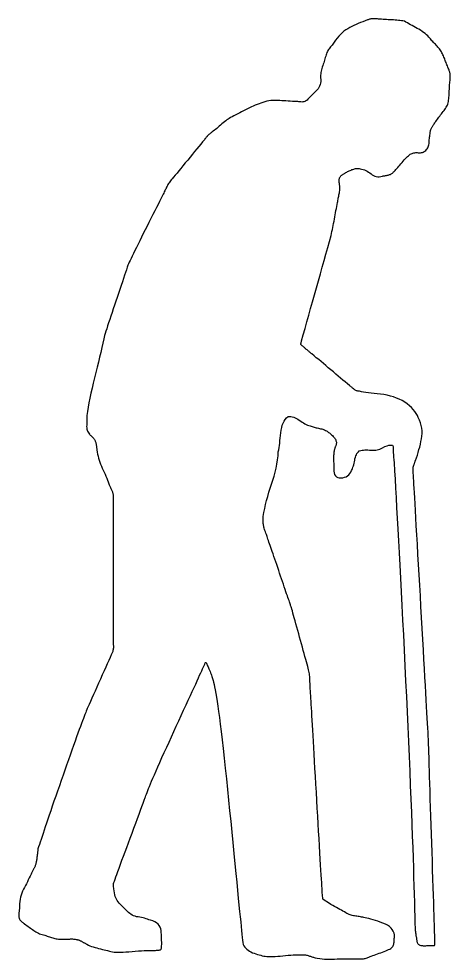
# Model space of a CAD drawing. Extents: x -1939 to 1679, y -719 to 928.
# Drawn here: x -1939 to -1204, y -709 to 892 of the extents above; entities that cross this region are included whole.
import ezdxf

# ---------------------------------------------------------------- set-up
doc = ezdxf.new("R2010")
doc.units = 0
doc.header["$LTSCALE"] = 20
doc.layers.add('_____1', color=7, linetype='CONTINUOUS')

msp = doc.modelspace()

# ---------------------------------------------------------------- linework, layer by layer
at = {"layer": '_____1', "color": 0, "linetype": 'CONTINUOUS', "flags": 128}
msp.add_lwpolyline([(-1282.8, 887.7), (-1285.1, 888.1), (-1287.5, 888.4), (-1290, 888.7), (-1292.6, 889), (-1295.3, 889.3), (-1298.1, 889.5), (-1301.1, 889.7), (-1304.1, 889.8), (-1307.2, 890), (-1310.2, 890.1), (-1313.1, 890.3), (-1315.9, 890.5), (-1318.6, 890.6), (-1321.3, 890.8), (-1323.8, 891), (-1326.3, 891.2), (-1326.3, 891.2), (-1326.3, 891.2), (-1327.9, 891.3), (-1329.5, 891.4), (-1330.9, 891.5), (-1332.3, 891.6), (-1333.5, 891.6), (-1334.7, 891.6), (-1335.7, 891.6), (-1336.6, 891.6), (-1337.5, 891.6), (-1338.5, 891.4), (-1339.5, 891.3), (-1340.5, 891.1), (-1341.7, 890.8), (-1342.8, 890.5), (-1344.1, 890.1), (-1345.4, 889.6), (-1345.4, 889.6), (-1345.4, 889.6), (-1349.4, 888.2), (-1353.3, 886.7), (-1357.1, 885.1), (-1360.9, 883.5), (-1364.6, 881.9), (-1368.2, 880.2), (-1371.8, 878.5), (-1375.3, 876.7), (-1378.8, 874.8), (-1382.1, 872.7), (-1385.3, 870.4), (-1388.4, 867.8), (-1391.3, 865), (-1394.2, 862), (-1396.9, 858.7), (-1399.5, 855.2), (-1399.5, 855.2), (-1399.5, 855.2), (-1400.7, 853.5), (-1401.9, 851.9), (-1403.1, 850.2), (-1404.3, 848.6), (-1405.5, 847), (-1406.7, 845.4), (-1408, 843.9), (-1409.2, 842.4), (-1410.4, 840.8), (-1411.5, 839.2), (-1412.5, 837.6), (-1413.4, 835.8), (-1414.3, 834), (-1415, 832.2), (-1415.7, 830.2), (-1416.3, 828.2), (-1416.3, 828.2), (-1416.3, 828.2), (-1417, 826), (-1417.6, 823.7), (-1418.3, 821.4), (-1419, 819), (-1419.7, 816.7), (-1420.5, 814.3), (-1421.3, 811.9), (-1422.1, 809.4), (-1422.8, 807), (-1423.5, 804.6), (-1424, 802.3), (-1424.5, 800), (-1424.8, 797.7), (-1425.1, 795.6), (-1425.2, 793.4), (-1425.2, 791.3), (-1425.2, 791.3), (-1425.2, 791.3), (-1424.9, 788.2), (-1424.9, 785.2), (-1425.2, 782.3), (-1425.8, 779.6), (-1426.7, 777.1), (-1427.9, 774.7), (-1429.4, 772.5), (-1431.1, 770.5), (-1433.1, 768.5), (-1435, 766.5), (-1436.9, 764.5), (-1438.9, 762.6), (-1440.8, 760.6), (-1442.8, 758.6), (-1444.8, 756.6), (-1446.7, 754.6), (-1446.7, 754.6), (-1446.7, 754.6), (-1448, 753.4), (-1449.3, 752.3), (-1450.6, 751.5), (-1452.1, 750.8), (-1453.6, 750.3), (-1455.1, 750.1), (-1456.8, 750), (-1458.5, 750.1), (-1460.2, 750.3), (-1462, 750.5), (-1463.8, 750.6), (-1465.5, 750.7), (-1467.3, 750.9), (-1469.1, 750.9), (-1470.8, 751), (-1472.6, 751), (-1472.6, 751), (-1472.6, 751), (-1476.6, 751.3), (-1480.4, 751.5), (-1484.1, 751.8), (-1487.7, 752), (-1491.1, 752.2), (-1494.4, 752.4), (-1497.6, 752.6), (-1500.6, 752.7), (-1503.7, 752.8), (-1506.7, 752.7), (-1509.9, 752.4), (-1513.1, 751.9), (-1516.3, 751.2), (-1519.7, 750.3), (-1523.1, 749.3), (-1526.5, 748.1), (-1526.5, 748.1), (-1526.5, 748.1), (-1529.8, 747), (-1533, 745.8), (-1536.3, 744.6), (-1539.6, 743.2), (-1542.9, 741.8), (-1546.2, 740.2), (-1549.5, 738.5), (-1552.9, 736.8), (-1556.2, 735), (-1559.5, 733.2), (-1562.8, 731.5), (-1566.1, 729.8), (-1569.3, 728.2), (-1572.5, 726.5), (-1575.6, 724.9), (-1578.7, 723.4), (-1578.7, 723.4), (-1578.7, 723.4), (-1580.5, 722.2), (-1582.5, 720.8), (-1584.4, 719.4), (-1586.5, 717.9), (-1588.5, 716.3), (-1590.7, 714.5), (-1592.9, 712.7), (-1595.2, 710.8), (-1597.5, 708.8), (-1599.6, 707), (-1601.8, 705.2), (-1603.8, 703.5), (-1605.8, 702), (-1607.7, 700.5), (-1609.5, 699.1), (-1611.2, 697.8), (-1611.2, 697.8), (-1611.2, 697.8), (-1612.4, 696.9), (-1613.4, 696), (-1614.4, 695.2), (-1615.2, 694.5), (-1615.9, 693.9), (-1616.6, 693.3), (-1617.1, 692.8), (-1617.5, 692.3), (-1617.9, 691.9), (-1618.4, 691.3), (-1618.9, 690.7), (-1619.6, 689.9), (-1620.3, 689.1), (-1621.1, 688.1), (-1621.9, 687.1), (-1622.9, 685.9), (-1622.9, 685.9), (-1622.9, 685.9), (-1625.9, 682.3), (-1629.1, 678.5), (-1632.4, 674.4), (-1635.9, 670.2), (-1639.5, 665.8), (-1643.3, 661.1), (-1647.2, 656.3), (-1651.3, 651.2), (-1655.4, 646.2), (-1659.3, 641.5), (-1662.9, 637), (-1666.3, 632.9), (-1669.5, 629), (-1672.5, 625.4), (-1675.2, 622), (-1677.7, 619), (-1677.7, 619), (-1677.7, 619), (-1679.2, 617.4), (-1680.5, 615.8), (-1681.8, 614.3), (-1682.9, 612.7), (-1684, 611.2), (-1684.9, 609.7), (-1685.8, 608.1), (-1686.5, 606.6), (-1687.2, 605.1), (-1688, 603.5), (-1688.7, 601.9), (-1689.5, 600.3), (-1690.4, 598.6), (-1691.3, 596.9), (-1692.2, 595.1), (-1693.2, 593.3), (-1693.2, 593.3), (-1693.2, 593.3), (-1695, 589.5), (-1697, 585.3), (-1699.3, 580.7), (-1701.8, 575.7), (-1704.4, 570.4), (-1707.4, 564.6), (-1710.5, 558.4), (-1713.8, 551.9), (-1717.2, 545.2), (-1720.5, 538.7), (-1723.8, 532.3), (-1726.9, 526), (-1730, 520), (-1733, 514), (-1735.9, 508.2), (-1738.7, 502.6), (-1741.3, 497.3), (-1743.7, 492.4), (-1745.9, 487.9), (-1747.8, 483.9), (-1749.5, 480.4), (-1750.9, 477.2), (-1752.1, 474.6), (-1753.1, 472.4), (-1753.1, 472.4), (-1753.1, 472.4), (-1754.2, 468.7), (-1755.6, 464.6), (-1757.1, 460.1), (-1758.7, 455.1), (-1760.5, 449.7), (-1762.5, 443.9), (-1764.6, 437.7), (-1766.8, 431), (-1769.2, 424.2), (-1771.4, 417.5), (-1773.7, 410.9), (-1775.9, 404.4), (-1778, 398), (-1780.1, 391.8), (-1782.1, 385.7), (-1784.1, 379.7), (-1786, 374), (-1787.7, 368.8), (-1789.2, 364), (-1790.6, 359.7), (-1791.8, 355.9), (-1792.8, 352.5), (-1793.6, 349.7), (-1794.3, 347.2), (-1794.3, 347.2), (-1794.3, 347.2), (-1795.9, 339.7), (-1797.5, 331.9), (-1799.3, 323.9), (-1801.2, 315.6), (-1803.2, 307.2), (-1805.3, 298.5), (-1807.5, 289.7), (-1809.8, 280.6), (-1812, 271.5), (-1814.1, 262.8), (-1816.1, 254.3), (-1817.8, 246.1), (-1819.4, 238.2), (-1820.8, 230.6), (-1822.1, 223.3), (-1823.1, 216.2), (-1823.1, 216.2), (-1823.1, 216.2), (-1823, 214.6), (-1822.9, 212.8), (-1822.9, 211), (-1822.9, 209), (-1822.9, 207), (-1823, 204.8), (-1823.1, 202.5), (-1823.3, 200.2), (-1823.4, 197.8), (-1823.3, 195.5), (-1823, 193.4), (-1822.5, 191.4), (-1821.8, 189.6), (-1820.9, 187.8), (-1819.9, 186.2), (-1818.6, 184.7), (-1818.6, 184.7), (-1818.6, 184.7), (-1817.8, 183.9), (-1817.1, 183.1), (-1816.4, 182.4), (-1815.6, 181.6), (-1814.8, 180.9), (-1814.1, 180.2), (-1813.3, 179.4), (-1812.6, 178.7), (-1811.8, 177.9), (-1811.1, 177.1), (-1810.5, 176.3), (-1809.9, 175.4), (-1809.4, 174.5), (-1809, 173.5), (-1808.6, 172.5), (-1808.2, 171.5), (-1808.2, 171.5), (-1808.2, 171.5), (-1807.9, 170.4), (-1807.6, 169.4), (-1807.3, 168.3), (-1807.1, 167.2), (-1806.9, 166.1), (-1806.7, 165), (-1806.6, 163.8), (-1806.5, 162.7), (-1806.3, 161.5), (-1806.2, 160.4), (-1806.1, 159.3), (-1805.9, 158.1), (-1805.8, 157), (-1805.6, 155.9), (-1805.5, 154.8), (-1805.3, 153.8), (-1805.3, 153.8), (-1805.3, 153.8), (-1804.7, 150.4), (-1804, 147.1), (-1803.1, 143.7), (-1802.1, 140.4), (-1801, 137), (-1799.7, 133.6), (-1798.2, 130.2), (-1796.7, 126.8), (-1795, 123.4), (-1793.5, 120), (-1792, 116.6), (-1790.5, 113.3), (-1789.2, 109.9), (-1787.8, 106.6), (-1786.6, 103.3), (-1785.4, 100.1), (-1785.4, 100.1), (-1785.4, 100.1), (-1784.9, 98.7), (-1784.4, 97.4), (-1783.9, 96.2), (-1783.4, 94.9), (-1782.9, 93.6), (-1782.3, 92.4), (-1781.7, 91.2), (-1781.1, 89.9), (-1780.6, 88.7), (-1780.1, 87.5), (-1779.6, 86.4), (-1779.2, 85.2), (-1778.9, 84.1), (-1778.6, 83), (-1778.3, 81.9), (-1778.1, 80.8), (-1778.1, 80.8), (-1778.1, 80.8), (-1778.1, 80), (-1778.1, 78.8), (-1778.1, 77.3), (-1778.1, 75.4), (-1778.1, 73.2), (-1778.1, 70.7), (-1778.1, 67.8), (-1778.1, 64.5), (-1778.1, 60.8), (-1778.1, 56.4), (-1778.1, 51.4), (-1778.1, 45.7), (-1778.1, 39.4), (-1778.1, 32.4), (-1778.1, 24.8), (-1778.1, 16.5), (-1778.1, 7.9), (-1778.1, -0.9), (-1778.1, -9.9), (-1778.1, -19), (-1778.1, -28.2), (-1778.1, -37.6), (-1778.1, -47.1), (-1778.1, -56.8), (-1778.1, -66.3), (-1778.1, -75.4), (-1778.1, -84), (-1778.1, -92.1), (-1778.1, -99.8), (-1778.1, -107), (-1778.1, -113.8), (-1778.1, -120), (-1778.1, -125.9), (-1778.1, -131.4), (-1778.1, -136.5), (-1778.1, -141.2), (-1778.1, -145.6), (-1778.1, -149.5), (-1778.1, -153.1), (-1778.1, -156.3), (-1778.1, -156.3), (-1778.1, -156.3), (-1778.2, -159.6), (-1778.3, -162.5), (-1778.3, -165.3), (-1778.3, -167.8), (-1778.2, -170), (-1778.2, -172), (-1778.1, -173.7), (-1777.9, -175.2), (-1777.8, -176.5), (-1777.8, -177.9), (-1777.9, -179.3), (-1778, -180.7), (-1778.3, -182.1), (-1778.6, -183.6), (-1779, -185.1), (-1779.4, -186.5), (-1779.4, -186.5), (-1779.4, -186.5), (-1781.4, -190.8), (-1783.5, -195.5), (-1785.8, -200.6), (-1788.2, -206.1), (-1790.9, -212), (-1793.7, -218.3), (-1796.7, -225), (-1799.9, -232.1), (-1803.1, -239.3), (-1806.1, -246.1), (-1809, -252.6), (-1811.8, -258.7), (-1814.4, -264.6), (-1816.9, -270.1), (-1819.2, -275.3), (-1821.4, -280.1), (-1821.4, -280.1), (-1821.4, -280.1), (-1822.2, -282), (-1823, -284.1), (-1824, -286.6), (-1825, -289.3), (-1826.2, -292.4), (-1827.5, -295.8), (-1828.9, -299.5), (-1830.4, -303.5), (-1832.1, -307.9), (-1833.9, -312.8), (-1835.9, -318.3), (-1838.1, -324.2), (-1840.4, -330.7), (-1842.9, -337.7), (-1845.6, -345.2), (-1848.5, -353.2), (-1851.5, -361.5), (-1854.5, -369.9), (-1857.5, -378.5), (-1860.5, -387.1), (-1863.6, -395.9), (-1866.7, -404.7), (-1869.8, -413.7), (-1872.9, -422.7), (-1876, -431.7), (-1879, -440.2), (-1881.8, -448.4), (-1884.5, -456.2), (-1887, -463.6), (-1889.4, -470.6), (-1891.6, -477.2), (-1893.7, -483.5), (-1895.7, -489.4), (-1897.5, -495), (-1899.3, -500.2), (-1900.9, -505.1), (-1902.4, -509.6), (-1903.8, -513.9), (-1905.1, -517.8), (-1906.2, -521.3), (-1906.2, -521.3), (-1906.2, -521.3), (-1906.4, -522.5), (-1906.5, -523.7), (-1906.7, -525.1), (-1906.9, -526.5), (-1907.1, -528.1), (-1907.3, -529.7), (-1907.5, -531.5), (-1907.7, -533.4), (-1908, -535.2), (-1908.2, -537), (-1908.4, -538.7), (-1908.7, -540.3), (-1908.9, -541.8), (-1909.2, -543.2), (-1909.4, -544.5), (-1909.7, -545.7), (-1909.7, -545.7), (-1909.7, -545.7), (-1910, -547), (-1910.4, -548.2), (-1910.8, -549.4), (-1911.2, -550.5), (-1911.7, -551.6), (-1912.2, -552.7), (-1912.7, -553.8), (-1913.2, -554.8), (-1913.8, -555.9), (-1914.4, -556.9), (-1914.9, -558), (-1915.5, -559.1), (-1916.1, -560.3), (-1916.7, -561.5), (-1917.3, -562.7), (-1917.9, -564), (-1917.9, -564), (-1917.9, -564), (-1919.5, -567.4), (-1921.1, -570.7), (-1922.7, -574), (-1924.3, -577.3), (-1926, -580.5), (-1927.6, -583.7), (-1929.3, -586.8), (-1931, -590), (-1932.5, -593.1), (-1933.9, -596.4), (-1935, -599.8), (-1935.9, -603.3), (-1936.7, -606.9), (-1937.1, -610.6), (-1937.4, -614.5), (-1937.5, -618.4), (-1937.5, -618.4), (-1937.5, -618.4), (-1937.6, -619.8), (-1937.7, -621.1), (-1937.8, -622.5), (-1937.9, -623.8), (-1938, -625.2), (-1938.2, -626.6), (-1938.4, -628.1), (-1938.6, -629.5), (-1938.7, -630.9), (-1938.8, -632.3), (-1938.9, -633.7), (-1938.8, -635), (-1938.7, -636.3), (-1938.6, -637.6), (-1938.3, -638.8), (-1938, -639.9), (-1938, -639.9), (-1938, -639.9), (-1937.7, -640.5), (-1937.4, -641.1), (-1936.9, -641.7), (-1936.5, -642.3), (-1936, -642.9), (-1935.4, -643.5), (-1934.8, -644.1), (-1934.2, -644.7), (-1933.5, -645.3), (-1932.9, -645.9), (-1932.2, -646.4), (-1931.5, -646.9), (-1930.9, -647.5), (-1930.2, -648), (-1929.5, -648.4), (-1928.9, -648.9), (-1928.9, -648.9), (-1928.9, -648.9), (-1926.9, -650.3), (-1925, -651.8), (-1923, -653.2), (-1921.1, -654.6), (-1919.2, -656), (-1917.3, -657.4), (-1915.4, -658.7), (-1913.5, -660.1), (-1911.6, -661.4), (-1909.7, -662.6), (-1907.7, -663.7), (-1905.6, -664.7), (-1903.5, -665.6), (-1901.3, -666.4), (-1899.1, -667.1), (-1896.8, -667.7), (-1896.8, -667.7), (-1896.8, -667.7), (-1894.7, -668.3), (-1892.7, -668.9), (-1890.7, -669.5), (-1888.7, -670.1), (-1886.7, -670.8), (-1884.8, -671.4), (-1883, -672.1), (-1881.2, -672.7), (-1879.3, -673.3), (-1877.4, -673.8), (-1875.5, -674.2), (-1873.5, -674.5), (-1871.5, -674.7), (-1869.4, -674.8), (-1867.2, -674.8), (-1865, -674.7), (-1865, -674.7), (-1865, -674.7), (-1863.4, -674.7), (-1861.9, -674.8), (-1860.3, -674.8), (-1858.7, -674.8), (-1857.1, -674.8), (-1855.5, -674.8), (-1853.9, -674.7), (-1852.2, -674.7), (-1850.6, -674.6), (-1849, -674.6), (-1847.4, -674.6), (-1845.8, -674.7), (-1844.2, -674.9), (-1842.7, -675), (-1841.2, -675.3), (-1839.7, -675.5), (-1839.7, -675.5), (-1839.7, -675.5), (-1838.7, -675.8), (-1837.8, -676), (-1836.8, -676.3), (-1835.9, -676.7), (-1835, -677.1), (-1834.1, -677.5), (-1833.2, -677.9), (-1832.3, -678.4), (-1831.4, -678.9), (-1830.5, -679.4), (-1829.6, -679.9), (-1828.7, -680.4), (-1827.9, -680.9), (-1827, -681.4), (-1826.1, -681.9), (-1825.3, -682.4), (-1825.3, -682.4), (-1825.3, -682.4), (-1822.8, -683.6), (-1820.3, -684.9), (-1817.7, -686), (-1814.9, -687.1), (-1812.1, -688.1), (-1809.1, -689), (-1806.1, -689.9), (-1802.9, -690.7), (-1799.7, -691.4), (-1796.6, -692.2), (-1793.5, -692.9), (-1790.5, -693.7), (-1787.6, -694.4), (-1784.7, -695.2), (-1781.9, -695.9), (-1779.2, -696.6), (-1779.2, -696.6), (-1779.2, -696.6), (-1776.3, -696.9), (-1773, -697.1), (-1769.4, -697.2), (-1765.4, -697.1), (-1761.1, -697), (-1756.4, -696.7), (-1751.4, -696.4), (-1746, -695.9), (-1740.6, -695.5), (-1735.3, -695), (-1730.2, -694.7), (-1725.3, -694.4), (-1720.5, -694.2), (-1716, -694.1), (-1711.6, -694), (-1707.4, -694), (-1707.4, -694), (-1707.4, -694), (-1705.9, -693.9), (-1704.4, -693.8), (-1703.1, -693.7), (-1701.9, -693.6), (-1700.8, -693.5), (-1699.9, -693.4), (-1699, -693.2), (-1698.3, -693.1), (-1697.7, -692.8), (-1697.2, -692.4), (-1696.7, -691.9), (-1696.4, -691.2), (-1696.1, -690.4), (-1695.8, -689.4), (-1695.7, -688.3), (-1695.7, -687), (-1695.7, -687), (-1695.7, -687), (-1695.6, -683.6), (-1695.6, -680.2), (-1695.7, -676.9), (-1695.8, -673.5), (-1695.9, -670.2), (-1696.1, -666.9), (-1696.3, -663.6), (-1696.6, -660.3), (-1697.1, -657.1), (-1698.1, -654.2), (-1699.6, -651.6), (-1701.7, -649.3), (-1704.2, -647.2), (-1707.2, -645.4), (-1710.7, -643.9), (-1714.7, -642.6), (-1714.7, -642.6), (-1714.7, -642.6), (-1717.2, -641.7), (-1719.7, -640.9), (-1722.2, -640.1), (-1724.8, -639.4), (-1727.4, -638.8), (-1730.1, -638.2), (-1732.8, -637.6), (-1735.5, -637.1), (-1738.2, -636.6), (-1740.8, -635.8), (-1743.3, -634.9), (-1745.7, -633.8), (-1747.9, -632.5), (-1750, -631.1), (-1752.1, -629.4), (-1754, -627.6), (-1754, -627.6), (-1754, -627.6), (-1757.3, -624.4), (-1760.3, -621.5), (-1763, -618.6), (-1765.5, -616), (-1767.7, -613.5), (-1769.6, -611.1), (-1771.2, -608.9), (-1772.5, -606.9), (-1773.6, -604.8), (-1774.6, -602.3), (-1775.4, -599.5), (-1776.1, -596.3), (-1776.7, -592.8), (-1777.1, -589), (-1777.4, -584.8), (-1777.6, -580.2), (-1777.6, -580.2), (-1777.6, -580.2), (-1777, -578.4), (-1776.1, -575.9), (-1775, -572.8), (-1773.7, -569), (-1772.1, -564.6), (-1770.2, -559.5), (-1768.1, -553.8), (-1765.8, -547.4), (-1763.3, -540.6), (-1760.6, -533.5), (-1757.9, -526.2), (-1755.1, -518.6), (-1752.2, -510.8), (-1749.2, -502.7), (-1746.1, -494.4), (-1742.9, -485.8), (-1739.7, -477.3), (-1736.8, -469.4), (-1734.1, -462.1), (-1731.6, -455.4), (-1729.3, -449.2), (-1727.2, -443.6), (-1725.4, -438.5), (-1723.7, -434), (-1723.7, -434), (-1723.7, -434), (-1723.2, -432.4), (-1722.5, -430.3), (-1721.6, -427.9), (-1720.5, -425.2), (-1719.3, -422.1), (-1717.9, -418.6), (-1716.3, -414.8), (-1714.6, -410.6), (-1712.7, -405.9), (-1710.4, -400.7), (-1707.9, -394.9), (-1705.1, -388.5), (-1702.1, -381.6), (-1698.7, -374), (-1695.1, -365.9), (-1691.2, -357.3), (-1687.1, -348.3), (-1683, -339.3), (-1678.9, -330.3), (-1674.8, -321.3), (-1670.7, -312.2), (-1666.5, -303.2), (-1662.4, -294.1), (-1658.2, -285.1), (-1654.1, -276.3), (-1650.3, -268), (-1646.8, -260.3), (-1643.5, -253.2), (-1640.5, -246.6), (-1637.7, -240.6), (-1635.2, -235.1), (-1633, -230.2), (-1631, -225.7), (-1629.1, -221.6), (-1627.4, -217.9), (-1625.9, -214.5), (-1624.5, -211.5), (-1623.4, -208.9), (-1622.4, -206.6), (-1621.5, -204.7), (-1621.5, -204.7), (-1621.5, -204.7), (-1621.4, -204.4), (-1621.2, -204.2), (-1621.1, -204), (-1620.9, -203.9), (-1620.8, -203.8), (-1620.7, -203.8), (-1620.5, -203.9), (-1620.4, -204), (-1620.3, -204.2), (-1620.1, -204.4), (-1620, -204.5), (-1619.9, -204.7), (-1619.8, -204.9), (-1619.6, -205), (-1619.5, -205.2), (-1619.4, -205.4), (-1619.4, -205.4), (-1619.4, -205.4), (-1618.8, -206.6), (-1618.2, -208), (-1617.5, -209.5), (-1616.7, -211.2), (-1615.9, -212.9), (-1615.1, -214.9), (-1614.2, -217), (-1613.2, -219.2), (-1612.3, -221.4), (-1611.4, -223.6), (-1610.7, -225.7), (-1610, -227.6), (-1609.4, -229.5), (-1608.9, -231.4), (-1608.4, -233.1), (-1608, -234.7), (-1608, -234.7), (-1608, -234.7), (-1607.3, -237.6), (-1606.5, -241.2), (-1605.6, -245.6), (-1604.6, -250.7), (-1603.6, -256.5), (-1602.5, -263.1), (-1601.4, -270.4), (-1600.1, -278.4), (-1598.8, -287.4), (-1597.4, -297.6), (-1596, -309), (-1594.4, -321.7), (-1592.8, -335.5), (-1591.1, -350.5), (-1589.3, -366.7), (-1587.4, -384), (-1585.5, -402.1), (-1583.6, -420.1), (-1581.7, -438.1), (-1579.9, -456.2), (-1578, -474.3), (-1576.2, -492.5), (-1574.4, -510.6), (-1572.7, -528.8), (-1570.9, -546.4), (-1569.4, -562.9), (-1567.9, -578.1), (-1566.5, -592.3), (-1565.2, -605.2), (-1564, -617), (-1563, -627.6), (-1562, -637), (-1561.1, -645.5), (-1560.3, -653.2), (-1559.6, -660.2), (-1558.9, -666.5), (-1558.3, -672), (-1557.8, -676.8), (-1557.3, -680.8), (-1556.9, -684.1), (-1556.9, -684.1), (-1556.9, -684.1), (-1555.7, -686.3), (-1554.2, -688.4), (-1552.6, -690.3), (-1550.7, -692.1), (-1548.5, -693.8), (-1546.2, -695.3), (-1543.6, -696.6), (-1540.8, -697.9), (-1538, -699), (-1535.1, -700), (-1532.4, -700.9), (-1529.6, -701.7), (-1527, -702.4), (-1524.3, -703.1), (-1521.8, -703.7), (-1519.2, -704.1), (-1519.2, -704.1), (-1519.2, -704.1), (-1516.3, -704.3), (-1513.1, -704.4), (-1509.7, -704.4), (-1506.1, -704.4), (-1502.2, -704.2), (-1498.1, -704), (-1493.8, -703.6), (-1489.2, -703.2), (-1484.6, -702.7), (-1480.1, -702.3), (-1475.8, -702), (-1471.5, -701.7), (-1467.4, -701.5), (-1463.5, -701.4), (-1459.6, -701.3), (-1455.9, -701.3), (-1455.9, -701.3), (-1455.9, -701.3), (-1454.6, -701.3), (-1453.2, -701.4), (-1451.9, -701.5), (-1450.5, -701.7), (-1449.2, -702), (-1447.8, -702.3), (-1446.4, -702.7), (-1445.1, -703.1), (-1443.7, -703.6), (-1442.4, -704.1), (-1441.1, -704.5), (-1439.7, -705), (-1438.4, -705.4), (-1437.1, -705.8), (-1435.7, -706.2), (-1434.4, -706.6), (-1434.4, -706.6), (-1434.4, -706.6), (-1430.6, -707.3), (-1426.6, -707.9), (-1422.6, -708.4), (-1418.5, -708.7), (-1414.3, -708.9), (-1410.1, -709), (-1405.8, -708.9), (-1401.4, -708.7), (-1397, -708.5), (-1392.6, -708.3), (-1388.3, -708.2), (-1384.1, -708.1), (-1379.9, -708.1), (-1375.8, -708.1), (-1371.7, -708.3), (-1367.7, -708.4), (-1367.7, -708.4), (-1367.7, -708.4), (-1366, -708.4), (-1364.4, -708.4), (-1362.8, -708.4), (-1361.2, -708.4), (-1359.7, -708.4), (-1358.3, -708.4), (-1356.9, -708.5), (-1355.6, -708.5), (-1354.4, -708.5), (-1353, -708.4), (-1351.7, -708.2), (-1350.3, -708), (-1348.9, -707.6), (-1347.5, -707.2), (-1346, -706.8), (-1344.5, -706.2), (-1344.5, -706.2), (-1344.5, -706.2), (-1342.8, -705.4), (-1340.8, -704.6), (-1338.7, -703.7), (-1336.3, -702.8), (-1333.9, -701.9), (-1331.2, -700.9), (-1328.4, -699.9), (-1325.3, -698.9), (-1322.3, -697.9), (-1319.4, -696.8), (-1316.7, -695.8), (-1314.1, -694.8), (-1311.7, -693.7), (-1309.4, -692.7), (-1307.3, -691.7), (-1305.3, -690.7), (-1305.3, -690.7), (-1305.3, -690.7), (-1304.1, -689.7), (-1303.1, -688.6), (-1302.3, -687.5), (-1301.5, -686.2), (-1300.9, -684.8), (-1300.5, -683.4), (-1300.1, -681.8), (-1299.9, -680.1), (-1299.8, -678.4), (-1299.7, -676.7), (-1299.5, -675.1), (-1299.5, -673.5), (-1299.4, -672), (-1299.3, -670.5), (-1299.3, -669.1), (-1299.2, -667.7), (-1299.2, -667.7), (-1299.2, -667.7), (-1300, -664.4), (-1301.2, -661.4), (-1302.9, -658.6), (-1305.1, -656), (-1307.9, -653.5), (-1311.1, -651.3), (-1314.8, -649.3), (-1319, -647.5), (-1323.4, -645.9), (-1327.7, -644.4), (-1331.7, -643), (-1335.6, -641.8), (-1339.3, -640.8), (-1342.8, -639.8), (-1346.2, -639), (-1349.4, -638.4), (-1349.4, -638.4), (-1349.4, -638.4), (-1351.3, -638), (-1353.2, -637.6), (-1355.2, -637.2), (-1357.2, -636.8), (-1359.1, -636.5), (-1361.1, -636.2), (-1363.1, -635.9), (-1365.1, -635.6), (-1367.1, -635.4), (-1369.1, -635), (-1371, -634.6), (-1372.9, -634), (-1374.8, -633.5), (-1376.6, -632.8), (-1378.4, -632), (-1380.2, -631.2), (-1380.2, -631.2), (-1380.2, -631.2), (-1382.3, -630), (-1384.6, -628.6), (-1387, -627.2), (-1389.6, -625.8), (-1392.3, -624.2), (-1395.1, -622.6), (-1398.1, -620.9), (-1401.3, -619.2), (-1404.4, -617.4), (-1407.4, -615.7), (-1410.1, -614.1), (-1412.7, -612.5), (-1415.1, -611), (-1417.4, -609.5), (-1419.4, -608.1), (-1421.3, -606.8), (-1421.3, -606.8), (-1421.3, -606.8), (-1421.4, -605.7), (-1421.5, -604), (-1421.7, -601.9), (-1421.9, -599.3), (-1422.1, -596.2), (-1422.3, -592.6), (-1422.6, -588.5), (-1422.9, -584), (-1423.2, -578.7), (-1423.6, -572.5), (-1424.1, -565.4), (-1424.6, -557.4), (-1425.1, -548.4), (-1425.7, -538.5), (-1426.3, -527.7), (-1427, -515.9), (-1427.7, -503.6), (-1428.4, -491.1), (-1429.2, -478.3), (-1429.9, -465.3), (-1430.7, -452.1), (-1431.4, -438.6), (-1432.2, -424.9), (-1433, -411), (-1433.8, -397.3), (-1434.6, -384.2), (-1435.3, -371.7), (-1436, -359.9), (-1436.6, -348.8), (-1437.2, -338.2), (-1437.8, -328.4), (-1438.3, -319.1), (-1438.8, -310.5), (-1439.3, -302.3), (-1439.7, -294.8), (-1440.2, -287.7), (-1440.6, -281.3), (-1440.9, -275.3), (-1441.2, -269.9), (-1441.5, -265.1), (-1441.5, -265.1), (-1441.5, -265.1), (-1441.9, -260.5), (-1442.2, -256.2), (-1442.4, -252.2), (-1442.6, -248.6), (-1442.8, -245.2), (-1442.9, -242.2), (-1443, -239.5), (-1443.1, -237.1), (-1443.1, -234.9), (-1443.2, -232.6), (-1443.4, -230.4), (-1443.6, -228), (-1443.8, -225.7), (-1444.1, -223.4), (-1444.4, -221), (-1444.8, -218.6), (-1444.8, -218.6), (-1444.8, -218.6), (-1445.4, -216.3), (-1446.2, -213.7), (-1447, -210.6), (-1448, -207.1), (-1449.1, -203.1), (-1450.3, -198.8), (-1451.6, -194), (-1453, -188.8), (-1454.5, -183.3), (-1456, -177.8), (-1457.6, -172.3), (-1459.1, -166.7), (-1460.7, -161), (-1462.2, -155.4), (-1463.8, -149.6), (-1465.4, -143.8), (-1467, -138.2), (-1468.4, -133), (-1469.8, -128.2), (-1471, -123.8), (-1472.1, -119.8), (-1473.1, -116.3), (-1474.1, -113.1), (-1474.8, -110.3), (-1474.8, -110.3), (-1474.8, -110.3), (-1475, -109.7), (-1475.3, -109), (-1475.6, -108.1), (-1476, -106.9), (-1476.5, -105.6), (-1477, -104.2), (-1477.5, -102.5), (-1478.1, -100.7), (-1478.8, -98.7), (-1479.7, -96.3), (-1480.6, -93.6), (-1481.6, -90.6), (-1482.8, -87.2), (-1484, -83.6), (-1485.4, -79.6), (-1486.9, -75.3), (-1488.4, -70.8), (-1490, -66.2), (-1491.5, -61.6), (-1493.2, -56.9), (-1494.8, -52.1), (-1496.4, -47.3), (-1498.1, -42.4), (-1499.8, -37.4), (-1501.5, -32.5), (-1503.1, -27.9), (-1504.6, -23.5), (-1506, -19.3), (-1507.4, -15.3), (-1508.7, -11.6), (-1509.9, -8.1), (-1511, -4.9), (-1512, -1.9), (-1513, 1), (-1513.9, 3.6), (-1514.7, 6.1), (-1515.5, 8.3), (-1516.2, 10.4), (-1516.8, 12.3), (-1517.4, 14), (-1517.4, 14), (-1517.4, 14), (-1518.3, 16.3), (-1519.1, 18.5), (-1519.8, 20.6), (-1520.4, 22.6), (-1521, 24.5), (-1521.5, 26.3), (-1521.9, 27.9), (-1522.2, 29.4), (-1522.5, 31), (-1522.7, 32.6), (-1522.8, 34.3), (-1522.9, 36.2), (-1523, 38.1), (-1523, 40.1), (-1522.9, 42.2), (-1522.8, 44.5), (-1522.8, 44.5), (-1522.8, 44.5), (-1521.6, 51.3), (-1520.2, 58.2), (-1518.6, 65.1), (-1516.9, 71.9), (-1515, 78.8), (-1513, 85.7), (-1510.8, 92.5), (-1508.4, 99.3), (-1506.1, 106.2), (-1504, 113.1), (-1502.2, 120), (-1500.6, 126.9), (-1499.3, 133.8), (-1498.3, 140.8), (-1497.5, 147.8), (-1497, 154.8), (-1497, 154.8), (-1497, 154.8), (-1496.4, 158.2), (-1495.8, 161.8), (-1495.2, 165.5), (-1494.7, 169.4), (-1494.2, 173.6), (-1493.7, 177.9), (-1493.2, 182.4), (-1492.8, 187.1), (-1492.2, 191.7), (-1491.3, 196), (-1490.2, 200), (-1488.8, 203.6), (-1487.1, 206.9), (-1485.2, 209.9), (-1483, 212.5), (-1480.5, 214.8), (-1480.5, 214.8), (-1480.5, 214.8), (-1478, 214.9), (-1475.6, 214.7), (-1473.2, 214.3), (-1470.8, 213.6), (-1468.4, 212.7), (-1466, 211.6), (-1463.6, 210.1), (-1461.3, 208.5), (-1458.9, 206.8), (-1456.6, 205.2), (-1454.2, 203.7), (-1451.9, 202.4), (-1449.6, 201.3), (-1447.2, 200.2), (-1444.8, 199.4), (-1442.5, 198.6), (-1442.5, 198.6), (-1442.5, 198.6), (-1441, 198.1), (-1439.4, 197.5), (-1437.7, 197), (-1436, 196.5), (-1434.3, 196.1), (-1432.5, 195.7), (-1430.7, 195.3), (-1428.8, 194.9), (-1426.9, 194.5), (-1425, 194), (-1423.2, 193.5), (-1421.5, 193), (-1419.8, 192.4), (-1418.2, 191.8), (-1416.6, 191.1), (-1415, 190.3), (-1415, 190.3), (-1415, 190.3), (-1413.8, 189.5), (-1412.6, 188.7), (-1411.3, 187.7), (-1410.1, 186.8), (-1408.8, 185.7), (-1407.5, 184.6), (-1406.2, 183.4), (-1404.9, 182.2), (-1403.7, 180.9), (-1402.5, 179.7), (-1401.5, 178.4), (-1400.6, 177.1), (-1399.9, 175.9), (-1399.3, 174.6), (-1398.8, 173.3), (-1398.4, 172.1), (-1398.4, 172.1), (-1398.4, 172.1), (-1398.2, 171.1), (-1398.2, 170.2), (-1398.2, 169.2), (-1398.3, 168.3), (-1398.4, 167.4), (-1398.6, 166.5), (-1398.9, 165.6), (-1399.2, 164.8), (-1399.6, 163.9), (-1400, 163), (-1400.3, 162.1), (-1400.6, 161.2), (-1400.9, 160.3), (-1401.2, 159.4), (-1401.4, 158.5), (-1401.7, 157.6), (-1401.7, 157.6), (-1401.7, 157.6), (-1402, 155.8), (-1402.3, 154), (-1402.6, 152.1), (-1402.7, 150.1), (-1402.9, 148.1), (-1402.9, 146), (-1402.9, 143.9), (-1402.9, 141.7), (-1402.8, 139.6), (-1402.8, 137.5), (-1402.7, 135.4), (-1402.7, 133.3), (-1402.7, 131.3), (-1402.7, 129.4), (-1402.7, 127.4), (-1402.7, 125.6), (-1402.7, 125.6), (-1402.7, 125.6), (-1402.6, 121.9), (-1402.1, 118.7), (-1401.2, 116), (-1399.9, 113.8), (-1398.1, 112.1), (-1395.9, 111), (-1393.3, 110.4), (-1390.2, 110.2), (-1387.1, 110.6), (-1384.2, 111.2), (-1381.6, 112.3), (-1379.3, 113.7), (-1377.2, 115.5), (-1375.3, 117.6), (-1373.8, 120.1), (-1372.4, 123), (-1372.4, 123), (-1372.4, 123), (-1371.5, 124.6), (-1370.7, 126.4), (-1369.9, 128.4), (-1369.2, 130.5), (-1368.5, 132.7), (-1367.9, 135.1), (-1367.4, 137.6), (-1367, 140.2), (-1366.5, 142.8), (-1365.8, 145.3), (-1365.1, 147.5), (-1364.1, 149.6), (-1363.1, 151.5), (-1361.9, 153.3), (-1360.6, 154.8), (-1359.1, 156.2), (-1359.1, 156.2), (-1359.1, 156.2), (-1356.8, 156.7), (-1354.4, 157.2), (-1352, 157.5), (-1349.5, 157.8), (-1347, 157.9), (-1344.4, 157.9), (-1341.8, 157.7), (-1339.1, 157.5), (-1336.4, 157.3), (-1333.8, 157.3), (-1331.2, 157.5), (-1328.8, 157.9), (-1326.4, 158.5), (-1324.2, 159.3), (-1322, 160.3), (-1319.8, 161.4), (-1319.8, 161.4), (-1319.8, 161.4), (-1315.5, 163.4), (-1311.8, 164.8), (-1308.7, 165.7), (-1306.1, 166.2), (-1304.1, 166.2), (-1302.7, 165.7), (-1301.9, 164.8), (-1301.7, 163.4), (-1301.7, 161.5), (-1301.7, 159.1), (-1301.5, 156.4), (-1301.3, 153.2), (-1301.1, 149.5), (-1300.8, 145.4), (-1300.4, 140.9), (-1299.9, 136), (-1299.9, 136), (-1299.9, 136), (-1299.1, 122.4), (-1298.3, 108), (-1297.4, 92.7), (-1296.5, 76.6), (-1295.6, 59.5), (-1294.6, 41.6), (-1293.5, 22.9), (-1292.4, 3.2), (-1291.3, -17.3), (-1290.2, -38.5), (-1289, -60.6), (-1287.8, -83.5), (-1286.6, -107.2), (-1285.3, -131.8), (-1284.1, -157.1), (-1282.8, -183.2), (-1281.5, -209.7), (-1280.2, -235.9), (-1279, -261.9), (-1277.8, -287.7), (-1276.6, -313.3), (-1275.5, -338.7), (-1274.4, -363.8), (-1273.3, -388.8), (-1272.3, -413.1), (-1271.4, -436.4), (-1270.5, -458.5), (-1269.7, -479.6), (-1268.9, -499.7), (-1268.2, -518.6), (-1267.6, -536.5), (-1267.1, -553.3), (-1266.6, -569.2), (-1266.1, -584.3), (-1265.7, -598.5), (-1265.3, -611.9), (-1264.9, -624.5), (-1264.6, -636.3), (-1264.3, -647.3), (-1264, -657.5), (-1264, -657.5), (-1264, -657.5), (-1264, -658.1), (-1264, -658.8), (-1263.9, -659.4), (-1263.8, -660.1), (-1263.8, -660.8), (-1263.7, -661.5), (-1263.6, -662.2), (-1263.5, -662.9), (-1263.4, -663.7), (-1263.2, -664.4), (-1263.1, -665.2), (-1263, -665.9), (-1262.9, -666.7), (-1262.8, -667.5), (-1262.7, -668.3), (-1262.6, -669.1), (-1262.6, -669.1), (-1262.6, -669.1), (-1262.4, -670.1), (-1262.2, -671.1), (-1262, -672.2), (-1261.8, -673.2), (-1261.7, -674.3), (-1261.5, -675.4), (-1261.4, -676.5), (-1261.3, -677.6), (-1261.1, -678.7), (-1260.8, -679.8), (-1260.4, -680.7), (-1259.9, -681.6), (-1259.3, -682.4), (-1258.7, -683.2), (-1257.9, -683.9), (-1257, -684.5), (-1257, -684.5), (-1257, -684.5), (-1255.8, -685), (-1254.5, -685.4), (-1253.2, -685.7), (-1251.8, -685.9), (-1250.4, -686.1), (-1248.9, -686.2), (-1247.4, -686.2), (-1245.8, -686.1), (-1244.1, -685.9), (-1242.6, -685.8), (-1241.2, -685.8), (-1239.8, -685.7), (-1238.5, -685.7), (-1237.3, -685.7), (-1236.1, -685.8), (-1235, -685.9), (-1235, -685.9), (-1235, -685.9), (-1234.7, -685.8), (-1234.4, -685.8), (-1234.1, -685.8), (-1233.8, -685.8), (-1233.4, -685.7), (-1233.1, -685.7), (-1232.8, -685.7), (-1232.4, -685.7), (-1232.1, -685.7), (-1231.7, -685.7), (-1231.4, -685.6), (-1231.2, -685.5), (-1230.9, -685.3), (-1230.7, -685.2), (-1230.5, -684.9), (-1230.3, -684.7), (-1230.3, -684.7), (-1230.3, -684.7), (-1230.3, -683.5), (-1230.4, -681.7), (-1230.4, -679.3), (-1230.5, -676.2), (-1230.6, -672.4), (-1230.8, -667.9), (-1230.9, -662.8), (-1231.1, -657.1), (-1231.3, -650.5), (-1231.5, -642.7), (-1231.8, -633.8), (-1232.1, -623.7), (-1232.5, -612.5), (-1232.9, -600.2), (-1233.3, -586.8), (-1233.8, -572.2), (-1234.3, -557), (-1234.7, -541.8), (-1235.2, -526.6), (-1235.7, -511.5), (-1236.2, -496.2), (-1236.7, -481), (-1237.2, -465.8), (-1237.7, -450.6), (-1238.2, -435.9), (-1238.6, -422.3), (-1239, -409.9), (-1239.4, -398.5), (-1239.7, -388.3), (-1240, -379.2), (-1240.2, -371.3), (-1240.4, -364.4), (-1240.6, -358.5), (-1240.8, -353.2), (-1241, -348.5), (-1241.1, -344.6), (-1241.2, -341.2), (-1241.3, -338.6), (-1241.3, -336.6), (-1241.4, -335.3), (-1241.4, -335.3), (-1241.4, -335.3), (-1241.7, -329.4), (-1242.1, -322.8), (-1242.5, -315.5), (-1242.9, -307.4), (-1243.4, -298.6), (-1243.9, -289), (-1244.5, -278.7), (-1245.1, -267.6), (-1245.8, -255.8), (-1246.5, -242.9), (-1247.3, -229.2), (-1248.2, -214.4), (-1249, -198.8), (-1250, -182.2), (-1251, -164.7), (-1252.1, -146.2), (-1253.1, -127.4), (-1254.2, -108.9), (-1255.2, -90.6), (-1256.3, -72.5), (-1257.3, -54.7), (-1258.3, -37.2), (-1259.3, -19.9), (-1260.3, -2.8), (-1261.2, 13.5), (-1262.1, 28.5), (-1262.9, 42.3), (-1263.6, 54.8), (-1264.2, 66.1), (-1264.8, 76.1), (-1265.3, 84.9), (-1265.7, 92.5), (-1266.1, 99), (-1266.4, 104.9), (-1266.7, 110.1), (-1267, 114.6), (-1267.2, 118.5), (-1267.4, 121.6), (-1267.5, 124.1), (-1267.6, 125.9), (-1267.6, 125.9), (-1267.6, 125.9), (-1267.6, 126.6), (-1267.5, 127.2), (-1267.4, 128), (-1267.2, 128.8), (-1267, 129.6), (-1266.8, 130.5), (-1266.4, 131.4), (-1266.1, 132.4), (-1265.7, 133.4), (-1265.3, 134.4), (-1265, 135.3), (-1264.7, 136.3), (-1264.3, 137.2), (-1264.1, 138.2), (-1263.8, 139.1), (-1263.5, 140), (-1263.5, 140), (-1263.5, 140), (-1261.9, 144.5), (-1260.3, 149.1), (-1258.9, 153.7), (-1257.6, 158.3), (-1256.3, 162.8), (-1255.2, 167.4), (-1254.1, 172), (-1253.1, 176.5), (-1252.4, 181.1), (-1252.1, 185.7), (-1252.2, 190.2), (-1252.7, 194.8), (-1253.6, 199.3), (-1255, 203.8), (-1256.7, 208.4), (-1258.8, 212.9), (-1258.8, 212.9), (-1258.8, 212.9), (-1260.3, 216.5), (-1262.2, 220), (-1264.5, 223.5), (-1267.2, 226.8), (-1270.3, 230), (-1273.7, 233.1), (-1277.6, 236.1), (-1281.8, 239), (-1286.4, 241.7), (-1291.1, 244.1), (-1296, 246.2), (-1301, 248.1), (-1306.2, 249.6), (-1311.6, 250.9), (-1317.2, 251.9), (-1322.9, 252.6), (-1328.6, 253.2), (-1333.9, 253.8), (-1338.9, 254.4), (-1343.5, 255), (-1347.9, 255.6), (-1351.8, 256.3), (-1355.5, 256.9), (-1358.8, 257.6), (-1358.8, 257.6), (-1358.8, 257.6), (-1360.2, 257.7), (-1361.6, 257.9), (-1362.8, 258.2), (-1364, 258.6), (-1365.1, 259), (-1366.1, 259.5), (-1367, 260.1), (-1367.9, 260.8), (-1368.7, 261.6), (-1369.5, 262.3), (-1370.5, 263.1), (-1371.4, 263.9), (-1372.5, 264.8), (-1373.5, 265.6), (-1374.6, 266.5), (-1375.8, 267.5), (-1375.8, 267.5), (-1375.8, 267.5), (-1379.5, 270.5), (-1383.2, 273.6), (-1387, 276.8), (-1391, 280.1), (-1395, 283.5), (-1399.1, 286.9), (-1403.3, 290.5), (-1407.6, 294.1), (-1411.9, 297.7), (-1416.1, 301.3), (-1420.2, 304.8), (-1424.3, 308.2), (-1428.3, 311.5), (-1432.3, 314.8), (-1436.1, 318.1), (-1439.9, 321.3), (-1439.9, 321.3), (-1439.9, 321.3), (-1440.9, 322.1), (-1441.8, 322.8), (-1442.7, 323.6), (-1443.7, 324.4), (-1444.6, 325.2), (-1445.5, 325.9), (-1446.4, 326.7), (-1447.3, 327.4), (-1448.1, 328.1), (-1449, 328.9), (-1449.9, 329.6), (-1450.8, 330.4), (-1451.7, 331.1), (-1452.6, 331.9), (-1453.5, 332.6), (-1454.4, 333.4), (-1454.4, 333.4), (-1454.4, 333.4), (-1455.4, 334.2), (-1456.2, 335), (-1457, 335.6), (-1457.6, 336.2), (-1458, 336.7), (-1458.3, 337.2), (-1458.5, 337.5), (-1458.6, 337.8), (-1458.6, 338), (-1458.5, 338.4), (-1458.4, 338.9), (-1458.3, 339.6), (-1458.2, 340.3), (-1458, 341.2), (-1457.7, 342.2), (-1457.4, 343.3), (-1457.4, 343.3), (-1457.4, 343.3), (-1454.5, 353.9), (-1451.4, 364.7), (-1448.3, 375.8), (-1445.2, 387), (-1442, 398.4), (-1438.7, 410), (-1435.4, 421.9), (-1432, 433.9), (-1428.7, 445.9), (-1425.4, 457.6), (-1422.2, 469.1), (-1419, 480.3), (-1415.9, 491.3), (-1412.9, 502.1), (-1410, 512.6), (-1407.1, 522.9), (-1407.1, 522.9), (-1407.1, 522.9), (-1406.4, 526.2), (-1405.7, 529.6), (-1405, 533), (-1404.3, 536.5), (-1403.6, 540), (-1402.9, 543.5), (-1402.2, 547.1), (-1401.6, 550.8), (-1400.9, 554.4), (-1400.2, 558), (-1399.6, 561.6), (-1398.9, 565.1), (-1398.2, 568.7), (-1397.5, 572.2), (-1396.9, 575.7), (-1396.2, 579.1), (-1396.2, 579.1), (-1396.2, 579.1), (-1395.9, 580.9), (-1395.6, 582.6), (-1395.3, 584.4), (-1395, 586.2), (-1394.6, 588.1), (-1394.2, 589.9), (-1393.8, 591.8), (-1393.3, 593.7), (-1392.9, 595.6), (-1392.6, 597.4), (-1392.3, 599.2), (-1392.2, 601), (-1392.2, 602.7), (-1392.2, 604.3), (-1392.3, 605.9), (-1392.5, 607.5), (-1392.5, 607.5), (-1392.5, 607.5), (-1392.6, 608.2), (-1392.7, 608.9), (-1392.8, 609.6), (-1392.9, 610.3), (-1393, 611), (-1393.1, 611.7), (-1393.3, 612.4), (-1393.4, 613.2), (-1393.5, 613.9), (-1393.6, 614.6), (-1393.6, 615.3), (-1393.6, 616), (-1393.6, 616.7), (-1393.5, 617.4), (-1393.4, 618.1), (-1393.3, 618.8), (-1393.3, 618.8), (-1393.3, 618.8), (-1393.1, 619.9), (-1392.7, 620.8), (-1392.3, 621.7), (-1391.8, 622.6), (-1391.3, 623.3), (-1390.6, 624.1), (-1389.9, 624.7), (-1389, 625.4), (-1388.2, 625.9), (-1387.3, 626.5), (-1386.4, 627.1), (-1385.5, 627.7), (-1384.6, 628.2), (-1383.7, 628.8), (-1382.7, 629.4), (-1381.8, 629.9), (-1381.8, 629.9), (-1381.8, 629.9), (-1380.4, 630.7), (-1379, 631.5), (-1377.6, 632.2), (-1376.1, 632.9), (-1374.7, 633.6), (-1373.2, 634.2), (-1371.7, 634.9), (-1370.2, 635.4), (-1368.7, 635.9), (-1367.2, 636.4), (-1365.7, 636.6), (-1364.1, 636.8), (-1362.6, 636.9), (-1361, 636.9), (-1359.4, 636.8), (-1357.8, 636.5), (-1357.8, 636.5), (-1357.8, 636.5), (-1355.2, 635.9), (-1352.8, 635.2), (-1350.3, 634.3), (-1348, 633.3), (-1345.7, 632.1), (-1343.4, 630.7), (-1341.3, 629.2), (-1339.2, 627.6), (-1337, 626), (-1334.8, 624.8), (-1332.5, 623.9), (-1330.2, 623.2), (-1327.7, 622.9), (-1325.2, 622.9), (-1322.6, 623.3), (-1319.9, 623.9), (-1319.9, 623.9), (-1319.9, 623.9), (-1318.5, 624.1), (-1317.1, 624.3), (-1315.7, 624.5), (-1314.3, 624.7), (-1312.9, 625), (-1311.5, 625.3), (-1310.2, 625.6), (-1308.8, 626), (-1307.5, 626.4), (-1306.2, 626.9), (-1305, 627.5), (-1303.9, 628.2), (-1302.8, 629), (-1301.7, 629.9), (-1300.7, 630.9), (-1299.8, 632), (-1299.8, 632), (-1299.8, 632), (-1298.3, 633.5), (-1296.7, 635.1), (-1295.1, 636.9), (-1293.4, 638.7), (-1291.7, 640.6), (-1290, 642.7), (-1288.2, 644.8), (-1286.3, 647.1), (-1284.4, 649.4), (-1282.6, 651.5), (-1280.8, 653.5), (-1279, 655.3), (-1277.3, 657), (-1275.6, 658.5), (-1273.9, 660), (-1272.3, 661.2), (-1272.3, 661.2), (-1272.3, 661.2), (-1270.8, 662), (-1269.3, 662.6), (-1267.7, 663.1), (-1266, 663.4), (-1264.3, 663.7), (-1262.6, 663.8), (-1260.7, 663.8), (-1258.9, 663.7), (-1257, 663.6), (-1255.2, 663.7), (-1253.5, 663.9), (-1251.8, 664.3), (-1250.3, 664.9), (-1248.8, 665.6), (-1247.4, 666.5), (-1246, 667.5), (-1246, 667.5), (-1246, 667.5), (-1244.7, 668.9), (-1243.6, 670.4), (-1242.6, 672), (-1241.8, 673.7), (-1241.2, 675.5), (-1240.7, 677.4), (-1240.3, 679.5), (-1240.2, 681.6), (-1240.1, 683.7), (-1239.9, 685.9), (-1239.8, 687.9), (-1239.5, 689.9), (-1239.3, 691.9), (-1239, 693.8), (-1238.7, 695.7), (-1238.4, 697.5), (-1238.4, 697.5), (-1238.4, 697.5), (-1238.2, 699), (-1238, 700.4), (-1237.7, 701.8), (-1237.3, 703.1), (-1236.9, 704.3), (-1236.4, 705.5), (-1235.9, 706.5), (-1235.2, 707.5), (-1234.6, 708.6), (-1233.9, 709.6), (-1233.1, 710.7), (-1232.3, 711.9), (-1231.5, 713.1), (-1230.6, 714.3), (-1229.7, 715.6), (-1228.7, 717), (-1228.7, 717), (-1228.7, 717), (-1227.5, 718.8), (-1226.2, 720.6), (-1224.9, 722.4), (-1223.6, 724.3), (-1222.2, 726.1), (-1220.8, 728), (-1219.3, 729.8), (-1217.8, 731.7), (-1216.3, 733.6), (-1214.9, 735.5), (-1213.6, 737.3), (-1212.4, 739.2), (-1211.2, 741), (-1210.2, 742.9), (-1209.2, 744.7), (-1208.3, 746.6), (-1208.3, 746.6), (-1208.3, 746.6), (-1207.8, 748.7), (-1207.5, 750.9), (-1207.1, 753.2), (-1206.9, 755.6), (-1206.6, 758.1), (-1206.4, 760.8), (-1206.2, 763.5), (-1206.1, 766.3), (-1206, 769.1), (-1205.8, 771.9), (-1205.7, 774.6), (-1205.5, 777.2), (-1205.3, 779.7), (-1205.1, 782.1), (-1204.9, 784.5), (-1204.7, 786.8), (-1204.7, 786.8), (-1204.7, 786.8), (-1204.6, 788.4), (-1204.5, 790), (-1204.4, 791.4), (-1204.4, 792.7), (-1204.4, 794), (-1204.4, 795.1), (-1204.4, 796.1), (-1204.4, 796.9), (-1204.5, 797.8), (-1204.7, 798.7), (-1204.9, 799.7), (-1205.2, 800.8), (-1205.5, 801.9), (-1205.9, 803.2), (-1206.4, 804.4), (-1206.9, 805.8), (-1206.9, 805.8), (-1206.9, 805.8), (-1207.7, 807.6), (-1208.4, 809.5), (-1209.2, 811.3), (-1209.9, 813.2), (-1210.6, 815.1), (-1211.4, 817), (-1212.1, 818.9), (-1212.8, 820.9), (-1213.6, 822.8), (-1214.3, 824.7), (-1215.1, 826.6), (-1215.9, 828.4), (-1216.7, 830.2), (-1217.6, 832), (-1218.5, 833.8), (-1219.4, 835.5), (-1219.4, 835.5), (-1219.4, 835.5), (-1220.4, 837.1), (-1221.5, 838.7), (-1222.7, 840.3), (-1223.9, 841.9), (-1225.2, 843.5), (-1226.6, 845.1), (-1228.1, 846.7), (-1229.6, 848.2), (-1231.1, 849.8), (-1232.6, 851.4), (-1234, 852.9), (-1235.4, 854.4), (-1236.8, 856), (-1238, 857.5), (-1239.3, 858.9), (-1240.5, 860.4), (-1240.5, 860.4), (-1240.5, 860.4), (-1242.6, 862.5), (-1244.8, 864.6), (-1247.2, 866.6), (-1249.6, 868.5), (-1252.2, 870.3), (-1254.9, 872.1), (-1257.7, 873.8), (-1260.6, 875.4), (-1263.5, 877), (-1266.3, 878.6), (-1269.2, 880.1), (-1271.9, 881.6), (-1274.6, 883.1), (-1277.3, 884.6), (-1279.9, 886.1), (-1282.4, 887.6), (-1282.4, 887.6), (-1282.8, 887.7), (-1282.8, 887.7), (-1282.8, 887.7)], close=True, dxfattribs=at)

doc.saveas('drawing.dxf')
